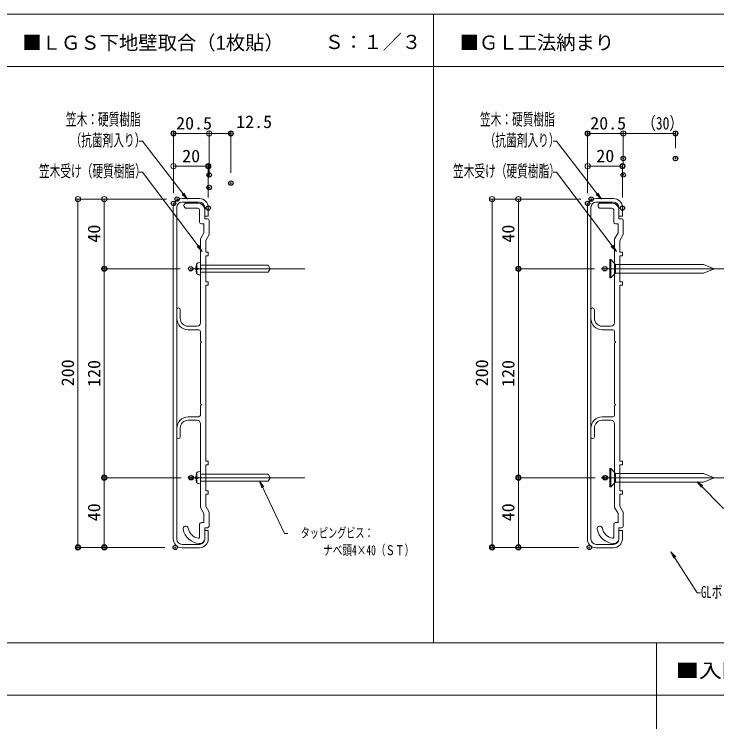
# Model space of a CAD drawing. Units: millimetres, scale not verified. Extents: x -600 to 612, y -415 to 416.
# Drawn here: x -347.3 to 56.5, y 9.2 to 415.5 of the extents above; entities that cross this region are included whole.
import ezdxf
from ezdxf.enums import TextEntityAlignment as Align

# ---------------------------------------------------------------- set-up
doc = ezdxf.new("R2010")
doc.units = ezdxf.units.MM
doc.header["$LTSCALE"] = 5
doc.header["$PDMODE"] = 32
doc.header["$PDSIZE"] = 2.5
doc.linetypes.add('CHAIN1', pattern=[8, 5, -1, 1, -1])
doc.linetypes.add('DASHED2', pattern=[3, 2, -1])
for name, color, linetype, lineweight in [('0-0_zumenwaku', 6, 'Continuous', 9), ('0-3_0', 1, 'Continuous', 9), ('0-6_02壁', 1, 'Continuous', 9), ('0-7_一般寸法', 1, 'Continuous', 9), ('0-9_12アンカー', 4, 'DASHED2', 9), ('0-A_1', 5, 'CHAIN1', 9), ('0-E_04製品断面', 3, 'Continuous', 9), ('0-F_05製品投影', 4, 'Continuous', 9), ('1-0_08文字', 2, 'Continuous', 9)]:
    doc.layers.add(name, color=color, linetype=linetype, lineweight=lineweight)
doc.layers.add('0-1_moji', color=2, linetype='Continuous')
doc.layers.add('0-8_DEFPOINTS', color=7, linetype='Continuous')
doc.styles.add('ＭＳ ゴシック', font='')
doc.styles.add('ＭＳ Ｐゴシック', font='')
doc.styles.get('ＭＳ ゴシック').set_extended_font_data('MS Gothic')
doc.styles.get('ＭＳ Ｐゴシック').set_extended_font_data('MS PGothic')

# ---------------------------------------------------------------- blocks, each defined once
blk = doc.blocks.new('_ORIGIN')
at = {"layer": '0-3_0'}
blk.add_line((0, 0), (-5, 0), dxfattribs=at)
blk.add_circle((0, 0), 2.5, dxfattribs=at)
blk = doc.blocks.new('_OPEN')
at = {"layer": '0-3_0'}
blk.add_line((0, 0), (-5, 0), dxfattribs=at)
blk.add_lwpolyline([(-5, 0.833), (0, 0), (-5, -0.833)], dxfattribs=at)

msp = doc.modelspace()

# ---------------------------------------------------------------- linework, layer by layer
at = {"layer": '0-0_zumenwaku'}
for p, q in [((-106.438, 415.527), (-106.438, 54.447)), ((-599.938, 385.527), (387.062, 385.527)), ((-599.938, 54.447), (387.062, 54.447)), ((21.732, 54.447), (21.732, -415.473)), ((-599.938, 24.447), (387.062, 24.447))]:
    msp.add_line(p, q, dxfattribs=at)
msp.add_lwpolyline([(-599.938, -415.473), (600.062, -415.473), (600.062, 415.527), (-599.938, 415.527)], close=True, dxfattribs=at)
at = {"layer": '0-6_02壁'}
for p, q in [((-235.26, 322.006), (-235.26, 348.528)), ((-232.26, 347.028), (-225.76, 347.028)), ((-222.76, 324.49), (-222.76, 348.528))]:
    msp.add_line(p, q, dxfattribs=at)
at = {"layer": '0-7_一般寸法'}
for p, q in [((-255.76, 312.833), (-255.76, 348.528)), ((-238.26, 347.028), (-252.76, 347.028)), ((-235.26, 329.224), (-235.26, 348.528)), ((-17.799, 312.833), (-17.799, 348.528)), ((-0.299, 347.028), (-14.799, 347.028)), ((2.701, 338.632), (2.701, 348.528)), ((2.701, 329.224), (2.701, 348.528)), ((5.701, 347.028), (29.701, 347.028)), ((32.701, 338.632), (32.701, 348.528)), ((-255.76, 312.833), (-255.76, 329.735)), ((-235.76, 310.203), (-235.76, 329.735)), ((-17.799, 312.833), (-17.799, 329.735)), ((2.201, 310.203), (2.201, 329.735)), ((-252.76, 328.235), (-238.76, 328.235)), ((-14.799, 328.235), (-0.799, 328.235)), ((-259.694, 309.34), (-312.164, 309.34)), ((-259.694, 309.34), (-297.042, 309.34)), ((-21.733, 309.34), (-74.204, 309.34)), ((-21.733, 309.34), (-59.081, 309.34)), ((-310.664, 306.34), (-310.664, 112.34)), ((-295.542, 306.34), (-295.542, 272.34)), ((-72.704, 306.34), (-72.704, 112.34)), ((-57.581, 306.34), (-57.581, 272.34)), ((-251.86, 269.34), (-297.042, 269.34)), ((-251.86, 269.34), (-297.042, 269.34)), ((-13.899, 269.34), (-59.081, 269.34)), ((-13.899, 269.34), (-59.081, 269.34)), ((-295.542, 266.34), (-295.542, 152.34)), ((-57.581, 266.34), (-57.581, 152.34)), ((-251.433, 149.34), (-297.042, 149.34)), ((-251.86, 149.34), (-297.042, 149.34)), ((-295.542, 146.34), (-295.542, 112.34)), ((-13.472, 149.34), (-59.081, 149.34)), ((-13.899, 149.34), (-59.081, 149.34)), ((-57.581, 146.34), (-57.581, 112.34)), ((-260.776, 109.34), (-312.164, 109.34)), ((-260.776, 109.34), (-297.042, 109.34)), ((-22.815, 109.34), (-74.204, 109.34)), ((-22.815, 109.34), (-59.081, 109.34))]:
    msp.add_line(p, q, dxfattribs=at)
at = {"layer": '0-8_DEFPOINTS'}
for p in [(-255.76, 347.028), (-222.76, 347.028), (-17.799, 347.028), (32.701, 347.028), (2.701, 332.632), (32.701, 332.632), (-235.76, 328.235), (2.201, 328.235), (-235.26, 323.224), (2.701, 323.224), (-235.26, 316.006), (-222.76, 318.49), (-253.694, 309.34), (-15.733, 309.34), (-255.76, 306.833), (-235.76, 304.203), (-17.799, 306.833), (2.201, 304.203), (-295.542, 269.34), (-245.86, 269.34), (-57.581, 269.34), (-7.899, 269.34), (-295.542, 149.34), (-245.86, 149.34), (-245.433, 149.34), (-57.581, 149.34), (-7.899, 149.34), (-7.472, 149.34), (-310.664, 109.34), (-295.542, 109.34), (-254.776, 109.34), (-72.704, 109.34), (-57.581, 109.34), (-16.815, 109.34)]:
    msp.add_point(p, dxfattribs=at)
at = {"layer": '0-9_12アンカー'}
for p, q in [((-241.379, 272.744), (-240.26, 272.84)), ((-240.26, 265.84), (-240.26, 272.84)), ((-242.611, 271.442), (-242.241, 271.442)), ((-242.108, 269.7), (-241.706, 269.7)), ((-242.108, 268.982), (-241.706, 268.982)), ((-241.706, 268.982), (-241.706, 269.7)), ((-242.611, 267.24), (-242.241, 267.24)), ((-240.26, 265.842), (-241.379, 265.938)), ((-242.611, 151.44), (-242.241, 151.44)), ((-240.26, 152.838), (-241.379, 152.742)), ((-240.26, 152.84), (-240.26, 145.84)), ((-242.611, 147.238), (-242.241, 147.238)), ((-242.108, 149.698), (-241.706, 149.698)), ((-242.108, 148.98), (-241.706, 148.98)), ((-241.706, 149.698), (-241.706, 148.98)), ((-241.379, 145.936), (-240.26, 145.84))]:
    msp.add_line(p, q, dxfattribs=at)
at = {"layer": '0-9_12アンカー', "linetype": 'Continuous'}
for p, q in [((-5.107, 274.64), (-5.107, 264.04)), ((-4.507, 274.64), (-4.507, 264.04)), ((-240.26, 271.34), (-201.415, 271.34)), ((-201.415, 271.34), (-200.26, 269.34)), ((-201.415, 267.34), (-200.26, 269.34)), ((-1.707, 271.84), (48.858, 271.84)), ((-1.707, 271.84), (-1.707, 266.84)), ((48.858, 271.84), (54.893, 269.34)), ((48.858, 266.84), (54.893, 269.34)), ((-240.26, 267.34), (-201.415, 267.34)), ((-1.707, 266.84), (48.858, 266.84)), ((-5.107, 154.64), (-5.107, 144.04)), ((-4.507, 154.64), (-4.507, 144.04)), ((-240.26, 151.34), (-201.415, 151.34)), ((-201.415, 151.34), (-200.26, 149.34)), ((-1.707, 151.84), (48.858, 151.84)), ((-1.707, 151.84), (-1.707, 146.84)), ((48.858, 151.84), (54.893, 149.34)), ((-240.26, 147.34), (-201.415, 147.34)), ((-201.415, 147.34), (-200.26, 149.34)), ((-1.707, 146.84), (48.858, 146.84)), ((48.858, 146.84), (54.893, 149.34))]:
    msp.add_line(p, q, dxfattribs=at)
for points in [[(-1.707, 271.84), (-4.507, 274.64), (-5.107, 274.64)], [(-1.707, 266.84), (-4.507, 264.04), (-5.107, 264.04)], [(-1.707, 151.84), (-4.507, 154.64), (-5.107, 154.64)], [(-1.707, 146.84), (-4.507, 144.04), (-5.107, 144.04)]]:
    msp.add_lwpolyline(points, dxfattribs=at)
at = {"layer": '0-9_12アンカー'}
for centre, radius, start, end in [((-241.266, 271.448), 1.3, 95, 164.11998), ((-233.86, 269.34), 9, 164.11899, 195.88101), ((-242.108, 270.062), 0.36, 175.02002, 270), ((-242.108, 268.62), 0.36, 90, 184.98), ((-233.86, 269.34), 8.64, 165.93297, 175.01101), ((-233.86, 269.34), 8.64, 184.98901, 194.067), ((-241.266, 267.234), 1.3, 195.87999, 265), ((-233.86, 149.34), 9, 164.11899, 195.88101), ((-241.266, 151.446), 1.3, 95, 164.12001), ((-233.86, 149.34), 8.64, 165.933, 175.01099), ((-241.266, 147.232), 1.3, 195.88002, 265), ((-242.108, 150.06), 0.36, 175.02, 270), ((-242.108, 148.618), 0.36, 90, 184.97998), ((-233.86, 149.34), 8.64, 184.98899, 194.06703)]:
    msp.add_arc(centre, radius, start, end, dxfattribs=at)
at = {"layer": '0-A_1', "linetype": 'Continuous'}
for p, q in [((-245.86, 269.34), (-180.26, 269.34)), ((-10.107, 269.34), (74.893, 269.34)), ((-245.86, 149.34), (-180.26, 149.34)), ((-10.107, 149.34), (74.893, 149.34))]:
    msp.add_line(p, q, dxfattribs=at)
at = {"layer": '0-E_04製品断面'}
for p, q in [((-250.86, 309.59), (-240.86, 309.59)), ((-12.899, 309.59), (-2.899, 309.59)), ((-250.86, 307.59), (-240.86, 307.59)), ((-12.899, 307.59), (-2.899, 307.59)), ((-255.86, 304.59), (-255.86, 114.09)), ((-253.86, 304.59), (-253.86, 114.09)), ((-237.76, 304.59), (-237.76, 299.59)), ((-235.76, 304.59), (-235.76, 299.59)), ((-17.899, 304.59), (-17.899, 114.09)), ((-15.899, 304.59), (-15.899, 114.09)), ((0.201, 304.59), (0.201, 299.59)), ((2.201, 304.59), (2.201, 299.59)), ((-237.76, 299.59), (-235.76, 299.59)), ((0.201, 299.59), (2.201, 299.59)), ((-237.76, 119.09), (-237.76, 114.09)), ((-237.76, 119.09), (-235.76, 119.09)), ((-235.76, 119.09), (-235.76, 114.09)), ((0.201, 119.09), (0.201, 114.09)), ((0.201, 119.09), (2.201, 119.09)), ((2.201, 119.09), (2.201, 114.09)), ((-250.86, 111.09), (-240.86, 111.09)), ((-12.899, 111.09), (-2.899, 111.09)), ((-250.86, 109.09), (-240.86, 109.09)), ((-12.899, 109.09), (-2.899, 109.09))]:
    msp.add_line(p, q, dxfattribs=at)
for centre, radius, start, end in [((-250.86, 304.59), 5, 90, 180), ((-240.845, 304.504), 5.086, 0.97095, 90.16358), ((-12.899, 304.59), 5, 90, 180), ((-2.884, 304.504), 5.086, 0.97095, 90.16358), ((-250.86, 304.59), 3, 90, 180), ((-240.933, 304.412), 3.179, 3.20562, 88.67276), ((-12.899, 304.59), 3, 90, 180), ((-2.972, 304.412), 3.179, 3.20562, 88.67276), ((-250.86, 114.09), 5, 180, 270), ((-250.86, 114.09), 3, 180, 270), ((-240.932, 114.265), 5.175, 270.80202, 358.06345), ((-240.933, 114.268), 3.179, 271.32724, 356.79438), ((-12.899, 114.09), 5, 180, 270), ((-12.899, 114.09), 3, 180, 270), ((-2.971, 114.265), 5.175, 270.80202, 358.06345), ((-2.972, 114.268), 3.179, 271.32724, 356.79438)]:
    msp.add_arc(centre, radius, start, end, dxfattribs=at)
at = {"layer": '0-F_05製品投影'}
for p, q in [((-248.26, 307.09), (-241.76, 307.09)), ((-10.299, 307.09), (-3.799, 307.09)), ((-248.26, 304.09), (-241.76, 304.09)), ((-240.76, 296.09), (-240.76, 303.09)), ((-237.76, 298.09), (-237.76, 303.09)), ((-10.299, 304.09), (-3.799, 304.09)), ((-2.799, 296.09), (-2.799, 303.09)), ((0.201, 298.09), (0.201, 303.09)), ((-237.76, 298.09), (-236.26, 298.09)), ((-235.26, 289.09), (-235.26, 297.09)), ((0.201, 298.09), (1.701, 298.09)), ((2.701, 289.09), (2.701, 297.09)), ((-239.76, 295.09), (-238.26, 295.09)), ((-238.26, 289.894), (-238.26, 295.09)), ((-1.799, 295.09), (-0.299, 295.09)), ((-0.299, 289.894), (-0.299, 295.09)), ((-238.26, 289.894), (-240.26, 286.43)), ((-235.26, 289.09), (-237.26, 285.626)), ((-0.299, 289.894), (-2.299, 286.43)), ((2.701, 289.09), (0.701, 285.626)), ((-240.26, 269.802), (-240.26, 286.43)), ((-237.26, 278.84), (-237.26, 285.626)), ((-2.299, 269.802), (-2.299, 286.43)), ((0.701, 278.84), (0.701, 285.626)), ((-237.26, 278.84), (-235.76, 278.84)), ((-237.26, 276.84), (-235.76, 276.84)), ((-237.26, 261.84), (-237.26, 276.84)), ((-235.76, 276.84), (-235.76, 278.84)), ((0.701, 278.84), (2.201, 278.84)), ((0.701, 276.84), (2.201, 276.84)), ((0.701, 261.84), (0.701, 276.84)), ((2.201, 276.84), (2.201, 278.84)), ((-239.91, 269.6), (-240.26, 269.802)), ((-239.91, 269.08), (-240.26, 268.878)), ((-240.26, 238.34), (-240.26, 268.878)), ((-1.949, 269.6), (-2.299, 269.802)), ((-1.949, 269.08), (-2.299, 268.878)), ((-2.299, 238.34), (-2.299, 268.878)), ((-237.26, 261.84), (-235.76, 261.84)), ((-235.76, 259.84), (-235.76, 261.84)), ((0.701, 261.84), (2.201, 261.84)), ((2.201, 259.84), (2.201, 261.84)), ((-237.26, 158.84), (-237.26, 259.84)), ((-237.26, 259.84), (-235.76, 259.84)), ((0.701, 158.84), (0.701, 259.84)), ((0.701, 259.84), (2.201, 259.84)), ((-253.86, 240.84), (-253.86, 245.84)), ((-251.86, 240.84), (-251.86, 245.84)), ((-15.899, 240.84), (-15.899, 245.84)), ((-13.899, 240.84), (-13.899, 245.84)), ((-247.36, 236.34), (-242.26, 236.34)), ((-9.399, 236.34), (-4.299, 236.34)), ((-247.36, 234.34), (-241.26, 234.34)), ((-240.26, 227.802), (-240.26, 233.34)), ((-9.399, 234.34), (-3.299, 234.34)), ((-2.299, 227.802), (-2.299, 233.34)), ((-239.91, 227.6), (-240.26, 227.802)), ((-1.949, 227.6), (-2.299, 227.802)), ((-239.91, 227.08), (-240.26, 226.878)), ((-240.26, 191.802), (-240.26, 226.878)), ((-1.949, 227.08), (-2.299, 226.878)), ((-2.299, 191.802), (-2.299, 226.878)), ((-239.91, 191.6), (-240.26, 191.802)), ((-239.91, 191.08), (-240.26, 190.878)), ((-1.949, 191.6), (-2.299, 191.802)), ((-1.949, 191.08), (-2.299, 190.878)), ((-240.26, 185.34), (-240.26, 190.878)), ((-2.299, 185.34), (-2.299, 190.878)), ((-247.36, 184.34), (-241.26, 184.34)), ((-9.399, 184.34), (-3.299, 184.34)), ((-247.36, 182.34), (-242.26, 182.34)), ((-240.26, 149.802), (-240.26, 180.34)), ((-9.399, 182.34), (-4.299, 182.34)), ((-2.299, 149.802), (-2.299, 180.34)), ((-253.86, 177.84), (-253.86, 172.84)), ((-251.86, 177.84), (-251.86, 172.84)), ((-15.899, 177.84), (-15.899, 172.84)), ((-13.899, 177.84), (-13.899, 172.84)), ((-237.26, 158.84), (-235.76, 158.84)), ((-235.76, 158.84), (-235.76, 156.84)), ((0.701, 158.84), (2.201, 158.84)), ((2.201, 158.84), (2.201, 156.84)), ((-237.26, 156.84), (-237.26, 141.84)), ((-237.26, 156.84), (-235.76, 156.84)), ((0.701, 156.84), (0.701, 141.84)), ((0.701, 156.84), (2.201, 156.84)), ((-239.91, 149.6), (-240.26, 149.802)), ((-239.91, 149.08), (-240.26, 148.878)), ((-240.26, 132.25), (-240.26, 148.878)), ((-1.949, 149.6), (-2.299, 149.802)), ((-1.949, 149.08), (-2.299, 148.878)), ((-2.299, 132.25), (-2.299, 148.878)), ((-237.26, 141.84), (-235.76, 141.84)), ((-237.26, 139.84), (-237.26, 133.054)), ((-237.26, 139.84), (-235.76, 139.84)), ((-235.76, 141.84), (-235.76, 139.84)), ((0.701, 141.84), (2.201, 141.84)), ((0.701, 139.84), (0.701, 133.054)), ((0.701, 139.84), (2.201, 139.84)), ((2.201, 141.84), (2.201, 139.84)), ((-238.26, 128.786), (-240.26, 132.25)), ((-235.26, 129.59), (-237.26, 133.054)), ((-0.299, 128.786), (-2.299, 132.25)), ((2.701, 129.59), (0.701, 133.054)), ((-238.26, 128.786), (-238.26, 123.59)), ((-235.26, 129.59), (-235.26, 121.59)), ((-0.299, 128.786), (-0.299, 123.59)), ((2.701, 129.59), (2.701, 121.59)), ((-240.76, 122.59), (-240.76, 115.138)), ((-239.76, 123.59), (-238.26, 123.59)), ((-2.799, 122.59), (-2.799, 115.138)), ((-1.799, 123.59), (-0.299, 123.59)), ((-237.76, 120.59), (-236.26, 120.59)), ((-237.76, 120.59), (-237.76, 114.59)), ((0.201, 120.59), (1.701, 120.59)), ((0.201, 120.59), (0.201, 114.59))]:
    msp.add_line(p, q, dxfattribs=at)
for centre, radius, start, end in [((-248.26, 305.59), 1.5, 90, 270), ((-241.76, 303.09), 4, 0, 90), ((-10.299, 305.59), 1.5, 90, 270), ((-3.799, 303.09), 4, 0, 90), ((-241.76, 303.09), 1, 0, 90), ((-3.799, 303.09), 1, 0, 90), ((-236.26, 297.09), 1, 0, 90), ((1.701, 297.09), 1, 0, 90), ((-239.76, 296.09), 1, 180, 270), ((-1.799, 296.09), 1, 180, 270), ((-240.06, 269.34), 0.3, 300, 60), ((-2.099, 269.34), 0.3, 300, 60), ((-252.86, 245.84), 1, 0, 180), ((-14.899, 245.84), 1, 0, 180), ((-247.36, 240.84), 6.5, 180, 270), ((-247.36, 240.84), 4.5, 180, 270), ((-9.399, 240.84), 6.5, 180, 270), ((-9.399, 240.84), 4.5, 180, 270), ((-242.26, 238.34), 2, 270, 0), ((-4.299, 238.34), 2, 270, 0), ((-241.26, 233.34), 1, 0, 90), ((-3.299, 233.34), 1, 0, 90), ((-240.06, 227.34), 0.3, 300, 60), ((-2.099, 227.34), 0.3, 300, 60), ((-240.06, 191.34), 0.3, 300, 60), ((-2.099, 191.34), 0.3, 300, 60), ((-247.36, 177.84), 6.5, 90, 180), ((-241.26, 185.34), 1, 270, 0), ((-9.399, 177.84), 6.5, 90, 180), ((-3.299, 185.34), 1, 270, 0), ((-247.36, 177.84), 4.5, 90, 180), ((-242.26, 180.34), 2, 0, 90), ((-9.399, 177.84), 4.5, 90, 180), ((-4.299, 180.34), 2, 0, 90), ((-252.86, 172.84), 1, 180, 0), ((-14.899, 172.84), 1, 180, 0), ((-240.06, 149.34), 0.3, 300, 60), ((-2.099, 149.34), 0.3, 300, 60), ((-239.76, 122.59), 1, 90, 180), ((-1.799, 122.59), 1, 90, 180), ((-248.76, 120.09), 1.5, 10.09785, 190.09785), ((-240.391, 121.58), 10, 190.09785, 266.98376), ((-240.391, 121.58), 7, 190.09785, 262.32292), ((-236.26, 121.59), 1, 270, 0), ((-10.799, 120.09), 1.5, 10.09785, 190.09785), ((-2.431, 121.58), 10, 190.09785, 266.98376), ((-2.431, 121.58), 7, 190.09785, 262.32292), ((1.701, 121.59), 1, 270, 0), ((-241.26, 115.138), 0.5, 262.32292, 0), ((-240.76, 114.59), 3, 266.98376, 0), ((-3.299, 115.138), 0.5, 262.32292, 0), ((-2.799, 114.59), 3, 266.98376, 0)]:
    msp.add_arc(centre, radius, start, end, dxfattribs=at)
at = {"layer": '1-0_08文字', "color": 1}
for points in [[(-275.608, 342.537), (-273.608, 342.537), (-249.051, 310.872)], [(-37.647, 342.537), (-35.647, 342.537), (-11.09, 310.872)], [(-275.64, 324.813), (-273.64, 324.813), (-240.471, 280.896)], [(-37.679, 324.813), (-35.679, 324.813), (-2.51, 280.896)], [(-189.986, 117.245), (-191.986, 117.245), (-205.334, 145.581)], [(62.177, 131.885), (60.177, 131.885), (46.545, 145.706)], [(47.058, 83.177), (45.058, 83.177), (31.201, 105.165)]]:
    msp.add_lwpolyline(points, dxfattribs=at)

# ---------------------------------------------------------------- block references
at = {"layer": '0-6_02壁', "xscale": 0.6, "yscale": 0.6, "rotation": 180}
msp.add_blockref('_ORIGIN', (-235.26, 347.028), dxfattribs=at)
at = {"layer": '0-6_02壁', "xscale": 0.6, "yscale": 0.6}
msp.add_blockref('_ORIGIN', (-222.76, 347.028), dxfattribs=at)
at = {"layer": '0-7_一般寸法', "xscale": 0.6, "yscale": 0.6}
for p, rotation in [((-255.76, 347.028), 180), ((-17.799, 347.028), 180), ((2.701, 347.028), 180), ((-255.76, 328.235), 180), ((-17.799, 328.235), 180), ((-310.664, 309.34), 90), ((-295.542, 309.34), 90), ((-72.704, 309.34), 90), ((-57.581, 309.34), 90), ((-295.542, 269.34), 270), ((-57.581, 269.34), 270), ((-295.542, 269.34), 90), ((-57.581, 269.34), 90), ((-295.542, 149.34), 270), ((-295.542, 149.34), 90), ((-57.581, 149.34), 270), ((-57.581, 149.34), 90), ((-310.664, 109.34), 270), ((-295.542, 109.34), 270), ((-72.704, 109.34), 270), ((-57.581, 109.34), 270)]:
    msp.add_blockref('_ORIGIN', p, dxfattribs=dict(at, rotation=rotation))
for p in [(-235.26, 347.028), (2.701, 347.028), (32.701, 347.028), (-235.76, 328.235), (2.201, 328.235)]:
    msp.add_blockref('_ORIGIN', p, dxfattribs=at)
at = {"layer": '1-0_08文字', "xscale": 0.8, "yscale": 0.8}
for p, rotation in [((-247.765, 309.34), 309.98675), ((-9.804, 309.34), 309.98675), ((-239.22, 279.335), 308.68845), ((-1.259, 279.335), 308.68845), ((-206.287, 147.34), 118.44274), ((45.047, 147.03), 138.52046), ((30.031, 106.788), 125.79908)]:
    msp.add_blockref('_OPEN', p, dxfattribs=dict(at, rotation=rotation))

# ---------------------------------------------------------------- texts
at = {"layer": '0-1_moji', "style": 'ＭＳ Ｐゴシック'}
for s, p in [('■ＬＧＳ下地壁取合（1枚貼）', (-342.579, 392.653)), ('Ｓ：１／３', (-168.926, 393.057)), ('■ＧＬ工法納まり', (-91.366, 392.71))]:
    msp.add_text(s, height=8.138, dxfattribs=at).set_placement(p, align=Align.BOTTOM_LEFT)
at = {"layer": '0-1_moji', "style": 'ＭＳ Ｐゴシック', "width": 1.2}
msp.add_text('■入隅・出隅コーナー納まり', height=8.134, dxfattribs=at).set_placement((32.788, 32.107), align=Align.BOTTOM_LEFT)
at = {"layer": '0-6_02壁', "color": 2, "style": 'ＭＳ ゴシック', "width": 1.05}
msp.add_text('12.5', height=7.221, dxfattribs=at).set_placement((-219.743, 347.972), align=Align.BOTTOM_LEFT)
at = {"layer": '0-7_一般寸法', "color": 2, "style": 'ＭＳ ゴシック'}
for s, width, p in [('（30）', 0.8, (13.479, 347.14)), ('20.5', 1.05, (-254.26, 347.14)), ('20.5', 1.05, (-16.299, 347.14)), ('20', 1.05, (-250.76, 328.347)), ('20', 1.05, (-12.799, 328.347))]:
    msp.add_text(s, height=7.221, dxfattribs=dict(at, width=width)).set_placement(p, align=Align.BOTTOM_LEFT)
at = {"layer": '0-7_一般寸法', "color": 2, "style": 'ＭＳ ゴシック', "width": 1.05}
for s, p in [('40', (-295.654, 284.34)), ('40', (-57.693, 284.34)), ('200', (-310.777, 201.84)), ('120', (-295.654, 201.465)), ('200', (-72.816, 201.84)), ('120', (-57.693, 201.465)), ('40', (-295.654, 124.34)), ('40', (-57.693, 124.34))]:
    msp.add_text(s, height=7.221, rotation=90, dxfattribs=at).set_placement(p, align=Align.BOTTOM_LEFT)
at = {"layer": '1-0_08文字', "style": 'ＭＳ ゴシック'}
for s, height, width, p in [('笠木：硬質樹脂', 6.928, 0.65, (-317.599, 349.604)), ('笠木：硬質樹脂', 6.928, 0.65, (-79.639, 349.604)), ('（抗菌剤入り）', 6.928, 0.65, (-314.911, 337.604)), ('（抗菌剤入り）', 6.928, 0.65, (-76.951, 337.604)), ('笠木受け（硬質樹脂）', 6.928, 0.65, (-333.088, 319.881)), ('笠木受け（硬質樹脂）', 6.928, 0.65, (-95.127, 319.881)), ('タッピングビス：', 5.755, 0.65, (-182.666, 113.132)), ('ナベ頭4×40（ＳＴ）', 5.773, 0.7, (-169.766, 103.132)), ('GLボンド；通し材（別途）', 6.927, 0.65, (47.338, 78.245))]:
    msp.add_text(s, height=height, dxfattribs=dict(at, width=width)).set_placement(p, align=Align.BOTTOM_LEFT)

doc.saveas('drawing.dxf')
